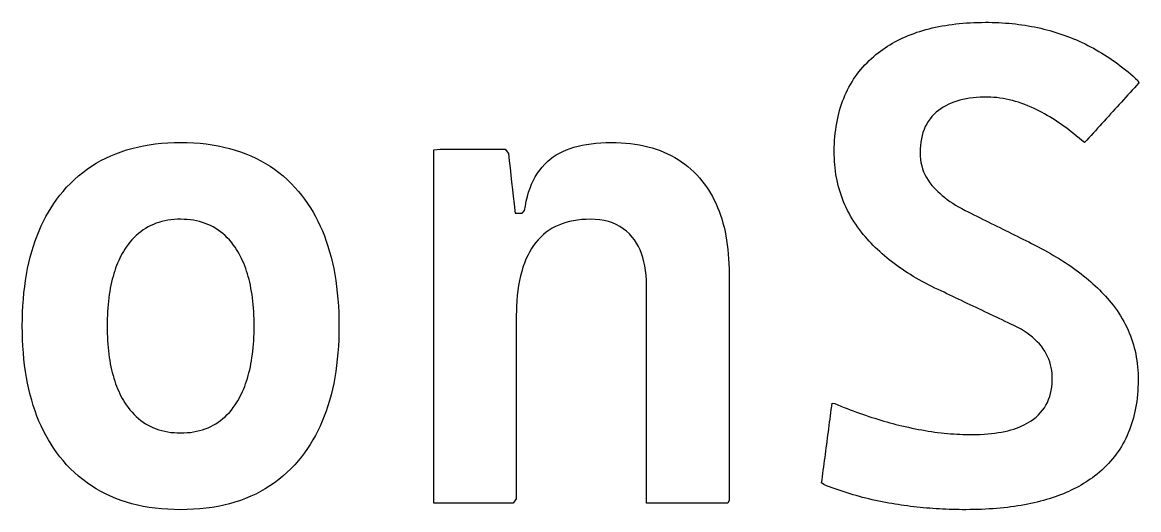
# Model space of a CAD drawing. Header units: millimetres. Extents: x 0 to 200, y 0 to 34.
# Drawn here: x 98.94 to 140.45, y 7.83 to 25.97 of the extents above; entities that cross this region are included whole.
import ezdxf

# ---------------------------------------------------------------- set-up
doc = ezdxf.new("R2010")
doc.units = ezdxf.units.MM
doc.layers.add('OUTLINE', color=7, linetype='Continuous')

msp = doc.modelspace()

# ---------------------------------------------------------------- linework, layer by layer
at = {"layer": 'OUTLINE'}
for points in [[(134.3164, 7.837), (134.1689, 7.8348), (134.0198, 7.8341), (133.8954, 7.8346), (133.7714, 7.8358), (133.6479, 7.838), (133.5248, 7.841), (133.4022, 7.8448), (133.28, 7.8495), (133.1583, 7.8551), (133.0371, 7.8615), (132.9162, 7.8687), (132.7959, 7.8768), (132.6759, 7.8858), (132.5565, 7.8956), (132.4374, 7.9063), (132.3188, 7.9178), (132.2007, 7.9302), (132.083, 7.9435), (131.9658, 7.9576), (131.849, 7.9725), (131.7327, 7.9883), (131.6168, 8.005), (131.5014, 8.0225), (131.3864, 8.0408), (131.2718, 8.0601), (131.1578, 8.0801), (131.033, 8.1032), (130.9079, 8.1274), (130.7838, 8.1526), (130.6609, 8.1787), (130.539, 8.2058), (130.4182, 8.2339), (130.2985, 8.2629), (130.1799, 8.2928), (130.0623, 8.3237), (129.9459, 8.3556), (129.8305, 8.3884), (129.7163, 8.4222), (129.6031, 8.4569), (129.4909, 8.4925), (129.3799, 8.5292), (129.27, 8.5667), (129.1611, 8.6052), (129.0534, 8.6447), (128.9467, 8.6852), (128.8411, 8.7265), (128.7366, 8.7689), (128.6584, 8.8282), (128.6741, 8.947), (128.6897, 9.0658), (128.7053, 9.1846), (128.721, 9.3034), (128.7366, 9.4222), (128.7523, 9.541), (128.7679, 9.6598), (128.7836, 9.7786), (128.7992, 9.8974), (128.8149, 10.0162), (128.8305, 10.135), (128.8462, 10.2538), (128.8618, 10.3726), (128.8774, 10.4914), (128.8931, 10.6102), (128.9087, 10.729), (128.9244, 10.8478), (128.94, 10.9666), (128.9557, 11.0854), (128.9713, 11.2043), (128.987, 11.3231), (129.0026, 11.4419), (129.0182, 11.5607), (129.0339, 11.6795), (129.0495, 11.7983), (129.1466, 11.7805), (129.2621, 11.7324), (129.3774, 11.6852), (129.4925, 11.6391), (129.6075, 11.594), (129.7222, 11.5499), (129.8368, 11.5068), (129.9512, 11.4646), (130.0655, 11.4235), (130.1795, 11.3834), (130.2934, 11.3443), (130.4071, 11.3062), (130.5206, 11.2691), (130.634, 11.233), (130.7471, 11.1979), (130.8601, 11.1638), (130.9729, 11.1308), (131.0855, 11.0987), (131.198, 11.0676), (131.3103, 11.0375), (131.4223, 11.0084), (131.5342, 10.9804), (131.646, 10.9533), (131.7604, 10.9266), (131.8858, 10.8985), (132.0104, 10.8718), (132.1344, 10.8465), (132.2577, 10.8225), (132.3803, 10.8), (132.5022, 10.7789), (132.6234, 10.7591), (132.744, 10.7407), (132.8639, 10.7238), (132.9831, 10.7082), (133.1016, 10.694), (133.2195, 10.6812), (133.3366, 10.6697), (133.4531, 10.6597), (133.5689, 10.6511), (133.684, 10.6438), (133.7985, 10.6379), (133.9122, 10.6335), (134.0253, 10.6304), (134.1377, 10.6287), (134.2605, 10.6284), (134.4097, 10.6306), (134.555, 10.6354), (134.6965, 10.6431), (134.8343, 10.6534), (134.9683, 10.6666), (135.0985, 10.6824), (135.2249, 10.7011), (135.3476, 10.7224), (135.4664, 10.7465), (135.5815, 10.7734), (135.6928, 10.803), (135.8003, 10.8354), (135.904, 10.8705), (136.0039, 10.9083), (136.1001, 10.9489), (136.1925, 10.9923), (136.2811, 11.0384), (136.3659, 11.0872), (136.4469, 11.1388), (136.5395, 11.2046), (136.6333, 11.2799), (136.7202, 11.3597), (136.8004, 11.4437), (136.8739, 11.5321), (136.9405, 11.6249), (137.0004, 11.722), (137.0536, 11.8234), (137.0999, 11.9292), (137.1395, 12.0394), (137.1723, 12.1538), (137.1984, 12.2727), (137.2177, 12.3958), (137.2302, 12.5233), (137.2359, 12.6552), (137.235, 12.7788), (137.2281, 12.8943), (137.2152, 13.0073), (137.1962, 13.1179), (137.1712, 13.2259), (137.1402, 13.3313), (137.1032, 13.4343), (137.0601, 13.5348), (137.0111, 13.6327), (136.956, 13.7281), (136.8949, 13.821), (136.8278, 13.9114), (136.7546, 13.9993), (136.6755, 14.0847), (136.5903, 14.1675), (136.4991, 14.2478), (136.4019, 14.3257), (136.2987, 14.401), (136.1894, 14.4738), (136.0741, 14.544), (135.9528, 14.6118), (135.8255, 14.677), (135.6981, 14.7376), (135.5898, 14.789), (135.4816, 14.8404), (135.3734, 14.8918), (135.2651, 14.9432), (135.1569, 14.9946), (135.0487, 15.0461), (134.9404, 15.0975), (134.8322, 15.1489), (134.7239, 15.2003), (134.6157, 15.2517), (134.5075, 15.3032), (134.3992, 15.3546), (134.291, 15.406), (134.1828, 15.4574), (134.0745, 15.5088), (133.9663, 15.5602), (133.858, 15.6117), (133.7498, 15.6631), (133.6416, 15.7145), (133.5333, 15.7659), (133.4251, 15.8173), (133.3169, 15.8688), (133.2086, 15.9202), (133.1004, 15.9716), (132.9921, 16.023), (132.8718, 16.0803), (132.7513, 16.1393), (132.6326, 16.1993), (132.5158, 16.2602), (132.4009, 16.322), (132.2879, 16.3847), (132.1767, 16.4483), (132.0674, 16.5128), (131.9601, 16.5783), (131.8546, 16.6446), (131.751, 16.7118), (131.6492, 16.78), (131.5494, 16.849), (131.4514, 16.919), (131.3553, 16.9898), (131.2611, 17.0616), (131.1688, 17.1343), (131.0784, 17.2079), (130.9899, 17.2824), (130.9032, 17.3578), (130.8184, 17.4341), (130.7355, 17.5113), (130.6545, 17.5894), (130.5754, 17.6684), (130.4981, 17.7484), (130.4228, 17.8292), (130.3493, 17.911), (130.2777, 17.9936), (130.208, 18.0772), (130.1402, 18.1616), (130.0672, 18.2564), (129.9953, 18.3545), (129.9263, 18.4538), (129.8601, 18.5542), (129.7968, 18.6556), (129.7363, 18.7582), (129.6787, 18.8619), (129.6239, 18.9667), (129.572, 19.0725), (129.523, 19.1795), (129.4768, 19.2876), (129.4335, 19.3968), (129.3931, 19.5071), (129.3555, 19.6184), (129.3207, 19.7309), (129.2889, 19.8445), (129.2598, 19.9592), (129.2337, 20.075), (129.2104, 20.1919), (129.19, 20.3099), (129.1724, 20.4289), (129.1577, 20.5491), (129.1458, 20.6704), (129.1368, 20.7928), (129.1307, 20.9163), (129.1274, 21.0409), (129.127, 21.1709), (129.1292, 21.3078), (129.1341, 21.4428), (129.1417, 21.5759), (129.1519, 21.7072), (129.1647, 21.8365), (129.1802, 21.964), (129.1983, 22.0897), (129.2191, 22.2134), (129.2425, 22.3353), (129.2686, 22.4553), (129.2973, 22.5735), (129.3286, 22.6897), (129.3626, 22.8041), (129.3992, 22.9166), (129.4385, 23.0272), (129.4805, 23.136), (129.525, 23.2429), (129.5723, 23.3479), (129.6221, 23.451), (129.6746, 23.5523), (129.7298, 23.6517), (129.7876, 23.7492), (129.848, 23.8448), (129.9111, 23.9386), (129.9768, 24.0305), (130.0452, 24.1205), (130.1162, 24.2086), (130.1899, 24.2949), (130.2662, 24.3793), (130.3451, 24.4618), (130.4267, 24.5425), (130.511, 24.6212), (130.5979, 24.6981), (130.6781, 24.7655), (130.76, 24.831), (130.8437, 24.8947), (130.9292, 24.9565), (131.0164, 25.0165), (131.1055, 25.0746), (131.1963, 25.1309), (131.2889, 25.1854), (131.3832, 25.238), (131.4793, 25.2888), (131.5772, 25.3377), (131.6769, 25.3848), (131.7784, 25.4301), (131.8816, 25.4736), (131.9866, 25.5152), (132.0934, 25.5549), (132.2019, 25.5928), (132.3123, 25.6289), (132.4244, 25.6632), (132.5382, 25.6956), (132.6539, 25.7262), (132.7713, 25.7549), (132.8905, 25.7818), (133.0115, 25.8068), (133.1343, 25.8301), (133.2588, 25.8514), (133.3851, 25.871), (133.5132, 25.8887), (133.643, 25.9045), (133.7746, 25.9186), (133.908, 25.9308), (134.0432, 25.9411), (134.1802, 25.9496), (134.3189, 25.9563), (134.4594, 25.9611), (134.6017, 25.9641), (134.7457, 25.9653), (134.8752, 25.9647), (135.0015, 25.9626), (135.1271, 25.9589), (135.2519, 25.9536), (135.3759, 25.9467), (135.4992, 25.9383), (135.6218, 25.9283), (135.7436, 25.9167), (135.8646, 25.9035), (135.9848, 25.8888), (136.1043, 25.8725), (136.2231, 25.8547), (136.3411, 25.8352), (136.4583, 25.8142), (136.5747, 25.7917), (136.6904, 25.7675), (136.8054, 25.7418), (136.9196, 25.7145), (137.033, 25.6857), (137.1457, 25.6552), (137.2576, 25.6232), (137.3687, 25.5896), (137.4791, 25.5545), (137.5887, 25.5178), (137.6976, 25.4795), (137.8057, 25.4396), (137.9138, 25.3979), (138.0227, 25.3539), (138.1309, 25.3083), (138.2384, 25.2609), (138.3452, 25.2119), (138.4512, 25.1612), (138.5565, 25.1089), (138.6612, 25.0548), (138.765, 24.9991), (138.8682, 24.9417), (138.9707, 24.8827), (139.0724, 24.8219), (139.1734, 24.7595), (139.2737, 24.6954), (139.3733, 24.6296), (139.4721, 24.5621), (139.5703, 24.493), (139.6677, 24.4222), (139.7644, 24.3497), (139.8604, 24.2756), (139.9557, 24.1997), (140.0502, 24.1222), (140.144, 24.043), (140.2372, 23.9622), (140.3295, 23.8796), (140.4212, 23.7954), (140.4468, 23.7086), (140.3663, 23.6198), (140.2858, 23.5311), (140.2054, 23.4423), (140.1249, 23.3535), (140.0444, 23.2647), (139.9639, 23.1759), (139.8834, 23.0872), (139.8029, 22.9984), (139.7224, 22.9096), (139.6419, 22.8208), (139.5615, 22.7321), (139.481, 22.6433), (139.4005, 22.5545), (139.32, 22.4657), (139.2395, 22.377), (139.159, 22.2882), (139.0785, 22.1994), (138.998, 22.1106), (138.9176, 22.0219), (138.8371, 21.9331), (138.7566, 21.8443), (138.6761, 21.7555), (138.5956, 21.6668), (138.5151, 21.578), (138.4346, 21.4892), (138.3349, 21.564), (138.2339, 21.6503), (138.1332, 21.7342), (138.0328, 21.8158), (137.9327, 21.8951), (137.833, 21.972), (137.7335, 22.0466), (137.6344, 22.1188), (137.5355, 22.1887), (137.437, 22.2562), (137.3388, 22.3214), (137.2409, 22.3843), (137.1434, 22.4448), (137.0461, 22.503), (136.9491, 22.5588), (136.8525, 22.6123), (136.7562, 22.6635), (136.6602, 22.7123), (136.5629, 22.7595), (136.4469, 22.8126), (136.331, 22.8622), (136.2152, 22.9082), (136.0994, 22.9506), (135.9836, 22.9895), (135.8679, 23.0249), (135.7523, 23.0567), (135.6367, 23.0849), (135.5212, 23.1096), (135.4057, 23.1308), (135.2902, 23.1483), (135.1748, 23.1624), (135.0595, 23.1728), (134.9442, 23.1798), (134.829, 23.1831), (134.6977, 23.1829), (134.5567, 23.1786), (134.4198, 23.1702), (134.2868, 23.1577), (134.1579, 23.1411), (134.0331, 23.1205), (133.9122, 23.0958), (133.7955, 23.067), (133.6827, 23.0341), (133.574, 22.9971), (133.4693, 22.956), (133.3687, 22.9109), (133.2721, 22.8616), (133.1796, 22.8083), (133.0911, 22.7509), (133.0066, 22.6894), (132.9219, 22.6201), (132.8382, 22.5422), (132.7608, 22.4596), (132.6896, 22.3725), (132.6246, 22.2807), (132.5659, 22.1843), (132.5134, 22.0833), (132.4672, 21.9777), (132.4272, 21.8674), (132.3935, 21.7525), (132.366, 21.633), (132.3447, 21.5089), (132.3297, 21.3802), (132.3209, 21.2468), (132.3184, 21.1102), (132.3226, 20.9864), (132.3341, 20.8652), (132.3527, 20.7468), (132.3785, 20.6312), (132.4115, 20.5182), (132.4516, 20.408), (132.4989, 20.3005), (132.5534, 20.1958), (132.6151, 20.0937), (132.684, 19.9944), (132.7599, 19.898), (132.8282, 19.8195), (132.9009, 19.7422), (132.978, 19.666), (133.0595, 19.5911), (133.1454, 19.5173), (133.2357, 19.4448), (133.3303, 19.3734), (133.4294, 19.3032), (133.5329, 19.2342), (133.6407, 19.1664), (133.753, 19.0998), (133.8696, 19.0343), (133.9907, 18.9701), (134.1035, 18.9133), (134.2108, 18.86), (134.3181, 18.8066), (134.4254, 18.7532), (134.5327, 18.6998), (134.64, 18.6465), (134.7473, 18.5931), (134.8546, 18.5397), (134.9619, 18.4864), (135.0691, 18.433), (135.1764, 18.3796), (135.2837, 18.3263), (135.391, 18.2729), (135.4983, 18.2195), (135.6056, 18.1661), (135.7129, 18.1128), (135.8202, 18.0594), (135.9275, 18.006), (136.0347, 17.9527), (136.142, 17.8993), (136.2493, 17.8459), (136.3566, 17.7926), (136.4639, 17.7392), (136.5815, 17.6804), (136.7036, 17.618), (136.8239, 17.5549), (136.9422, 17.4912), (137.0586, 17.4269), (137.1731, 17.362), (137.2858, 17.2964), (137.3965, 17.2302), (137.5053, 17.1634), (137.6122, 17.096), (137.7173, 17.0279), (137.8204, 16.9592), (137.9216, 16.8899), (138.021, 16.82), (138.1184, 16.7494), (138.2139, 16.6783), (138.3076, 16.6065), (138.3993, 16.534), (138.4891, 16.461), (138.577, 16.3873), (138.6631, 16.313), (138.7472, 16.2381), (138.8294, 16.1626), (138.9098, 16.0864), (138.9882, 16.0096), (139.0648, 15.9322), (139.1394, 15.8542), (139.2121, 15.7755), (139.283, 15.6962), (139.3519, 15.6163), (139.4195, 15.535), (139.4964, 15.4385), (139.5703, 15.3408), (139.6411, 15.242), (139.7088, 15.1421), (139.7735, 15.041), (139.8352, 14.9387), (139.8938, 14.8353), (139.9493, 14.7308), (140.0018, 14.6252), (140.0513, 14.5184), (140.0977, 14.4104), (140.141, 14.3013), (140.1813, 14.1911), (140.2186, 14.0797), (140.2528, 13.9672), (140.2839, 13.8536), (140.312, 13.7388), (140.3371, 13.6228), (140.3591, 13.5058), (140.378, 13.3875), (140.3939, 13.2682), (140.4068, 13.1477), (140.4166, 13.026), (140.4234, 12.9033), (140.4271, 12.7793), (140.4278, 12.6508), (140.4256, 12.5144), (140.4207, 12.3799), (140.413, 12.2473), (140.4025, 12.1166), (140.3893, 11.9878), (140.3734, 11.8609), (140.3546, 11.7359), (140.3332, 11.6129), (140.3089, 11.4917), (140.2819, 11.3725), (140.2521, 11.2551), (140.2196, 11.1397), (140.1843, 11.0262), (140.1462, 10.9146), (140.1054, 10.8049), (140.0618, 10.6972), (140.0155, 10.5913), (139.9664, 10.4873), (139.9145, 10.3853), (139.8599, 10.2851), (139.8025, 10.1869), (139.7424, 10.0906), (139.6795, 9.9962), (139.6138, 9.9037), (139.5454, 9.8131), (139.4742, 9.7244), (139.4003, 9.6377), (139.3236, 9.5528), (139.2441, 9.4699), (139.1619, 9.3889), (139.0769, 9.3097), (138.9891, 9.2325), (138.8986, 9.1572), (138.8053, 9.0838), (138.7248, 9.0237), (138.6444, 8.9663), (138.5624, 8.9104), (138.4785, 8.856), (138.393, 8.8029), (138.3058, 8.7512), (138.2168, 8.701), (138.1261, 8.6522), (138.0337, 8.6047), (137.9396, 8.5587), (137.8438, 8.5142), (137.7462, 8.471), (137.6469, 8.4292), (137.5459, 8.3889), (137.4432, 8.35), (137.3387, 8.3125), (137.2326, 8.2764), (137.1247, 8.2417), (137.0151, 8.2085), (136.9038, 8.1766), (136.7908, 8.1462), (136.676, 8.1172), (136.5595, 8.0896), (136.4413, 8.0634), (136.3214, 8.0386), (136.1998, 8.0153), (136.0764, 7.9933), (135.9514, 7.9728), (135.8246, 7.9537), (135.696, 7.936), (135.5658, 7.9197), (135.4339, 7.9049), (135.3002, 7.8914), (135.1648, 7.8794), (135.0277, 7.8688), (134.8889, 7.8596), (134.7483, 7.8518), (134.6061, 7.8454), (134.4621, 7.8405)], [(105.0677, 7.8376), (104.8235, 7.8341), (104.5801, 7.8376), (104.3415, 7.848), (104.1078, 7.8653), (103.8789, 7.8895), (103.6548, 7.9206), (103.4355, 7.9587), (103.2211, 8.0037), (103.0115, 8.0556), (102.8067, 8.1144), (102.6067, 8.1801), (102.4116, 8.2528), (102.2213, 8.3324), (102.0359, 8.4189), (101.8552, 8.5123), (101.6794, 8.6127), (101.5085, 8.7199), (101.3423, 8.8341), (101.181, 8.9552), (101.0246, 9.0832), (100.8729, 9.2182), (100.7261, 9.36), (100.5841, 9.5088), (100.4506, 9.6603), (100.3318, 9.8055), (100.2179, 9.9552), (100.1089, 10.1096), (100.0047, 10.2686), (99.9054, 10.4322), (99.8109, 10.6003), (99.7213, 10.7731), (99.6365, 10.9504), (99.5565, 11.1324), (99.4815, 11.319), (99.4112, 11.5101), (99.3458, 11.7058), (99.2853, 11.9062), (99.2296, 12.1111), (99.1788, 12.3207), (99.1328, 12.5348), (99.0917, 12.7535), (99.0554, 12.9768), (99.0239, 13.2047), (98.9973, 13.4373), (98.9756, 13.6744), (98.9587, 13.9161), (98.9467, 14.1624), (98.9395, 14.4133), (98.9371, 14.6688), (98.9396, 14.9248), (98.947, 15.1761), (98.9592, 15.4228), (98.9762, 15.6649), (98.998, 15.9023), (99.0247, 16.1351), (99.0563, 16.3632), (99.0926, 16.5867), (99.1338, 16.8055), (99.1799, 17.0197), (99.2308, 17.2293), (99.2865, 17.4342), (99.3471, 17.6344), (99.4125, 17.8301), (99.4827, 18.021), (99.5578, 18.2074), (99.6377, 18.389), (99.7224, 18.5661), (99.812, 18.7385), (99.9064, 18.9062), (100.0057, 19.0693), (100.1098, 19.2278), (100.2188, 19.3816), (100.3325, 19.5307), (100.4512, 19.6753), (100.5848, 19.8263), (100.7269, 19.9746), (100.8738, 20.116), (101.0256, 20.2506), (101.1822, 20.3782), (101.3437, 20.4989), (101.51, 20.6128), (101.6811, 20.7197), (101.857, 20.8197), (102.0378, 20.9128), (102.2235, 20.999), (102.4139, 21.0783), (102.6092, 21.1507), (102.8093, 21.2161), (103.0143, 21.2747), (103.2241, 21.3264), (103.4388, 21.3711), (103.6582, 21.409), (103.8825, 21.4399), (104.1117, 21.464), (104.3457, 21.4811), (104.5845, 21.4914), (104.8282, 21.4947), (105.0723, 21.4911), (105.3116, 21.4806), (105.5461, 21.4633), (105.7756, 21.4391), (106.0002, 21.4079), (106.2199, 21.3699), (106.4347, 21.325), (106.6447, 21.2733), (106.8497, 21.2146), (107.0499, 21.149), (107.2451, 21.0766), (107.4355, 20.9972), (107.6209, 20.911), (107.8015, 20.8179), (107.9772, 20.7179), (108.148, 20.611), (108.3139, 20.4973), (108.4749, 20.3766), (108.631, 20.2491), (108.7822, 20.1146), (108.9285, 19.9733), (109.0699, 19.8251), (109.2028, 19.6743), (109.3209, 19.5297), (109.4343, 19.3804), (109.5428, 19.2265), (109.6465, 19.0679), (109.7454, 18.9047), (109.8394, 18.7368), (109.9287, 18.5643), (110.0131, 18.3871), (110.0926, 18.2053), (110.1674, 18.0188), (110.2373, 17.8277), (110.3024, 17.632), (110.3627, 17.4316), (110.4182, 17.2265), (110.4688, 17.0168), (110.5146, 16.8024), (110.5556, 16.5834), (110.5918, 16.3597), (110.6231, 16.1314), (110.6497, 15.8985), (110.6714, 15.6609), (110.6882, 15.4186), (110.7003, 15.1717), (110.7075, 14.9201), (110.7099, 14.6639), (110.7075, 14.4084), (110.7002, 14.1575), (110.6882, 13.9112), (110.6712, 13.6694), (110.6495, 13.4323), (110.6229, 13.1998), (110.5914, 12.9719), (110.5552, 12.7485), (110.5141, 12.5298), (110.4681, 12.3157), (110.4173, 12.1062), (110.3617, 11.9012), (110.3013, 11.7009), (110.236, 11.5052), (110.1659, 11.3141), (110.091, 11.1275), (110.0112, 10.9456), (109.9266, 10.7683), (109.8371, 10.5956), (109.7428, 10.4275), (109.6437, 10.264), (109.5397, 10.105), (109.4309, 9.9507), (109.3173, 9.801), (109.1989, 9.6559), (109.0654, 9.5043), (108.9239, 9.3559), (108.7775, 9.2144), (108.6263, 9.0799), (108.4701, 8.9522), (108.3091, 8.8314), (108.1432, 8.7175), (107.9723, 8.6106), (107.7966, 8.5105), (107.616, 8.4173), (107.4306, 8.331), (107.2402, 8.2517), (107.0449, 8.1792), (106.8448, 8.1136), (106.6398, 8.055), (106.4298, 8.0032), (106.215, 7.9584), (105.9953, 7.9204), (105.7708, 7.8893), (105.5413, 7.8652), (105.3069, 7.8479)], [(117.3043, 14.3978), (117.3043, 14.1297), (117.3043, 13.8616), (117.3043, 13.5935), (117.3043, 13.3254), (117.3043, 13.0574), (117.3043, 12.7893), (117.3043, 12.5212), (117.3043, 12.2531), (117.3043, 11.985), (117.3043, 11.717), (117.3043, 11.4489), (117.3043, 11.1808), (117.3043, 10.9127), (117.3043, 10.6446), (117.3043, 10.3766), (117.3043, 10.1085), (117.3043, 9.8404), (117.3043, 9.5723), (117.3043, 9.3042), (117.3043, 9.0362), (117.3043, 8.7681), (117.3043, 8.5), (117.3043, 8.2319), (117.1857, 8.0825), (116.9176, 8.0825), (116.6496, 8.0825), (116.3815, 8.0825), (116.1134, 8.0825), (115.8453, 8.0825), (115.5772, 8.0825), (115.3091, 8.0825), (115.0411, 8.0825), (114.773, 8.0825), (114.5049, 8.0825), (114.2368, 8.0825), (114.2368, 8.3506), (114.2368, 8.6186), (114.2368, 8.8867), (114.2368, 9.1548), (114.2368, 9.4229), (114.2368, 9.691), (114.2368, 9.959), (114.2368, 10.2271), (114.2368, 10.4952), (114.2368, 10.7633), (114.2368, 11.0314), (114.2368, 11.2994), (114.2368, 11.5675), (114.2368, 11.8356), (114.2368, 12.1037), (114.2368, 12.3718), (114.2368, 12.6398), (114.2368, 12.9079), (114.2368, 13.176), (114.2368, 13.4441), (114.2368, 13.7122), (114.2368, 13.9802), (114.2368, 14.2483), (114.2368, 14.5164), (114.2368, 14.7845), (114.2368, 15.0526), (114.2368, 15.3206), (114.2368, 15.5887), (114.2368, 15.8568), (114.2368, 16.1249), (114.2368, 16.393), (114.2368, 16.661), (114.2368, 16.9291), (114.2368, 17.1972), (114.2368, 17.4653), (114.2368, 17.7334), (114.2368, 18.0014), (114.2368, 18.2695), (114.2368, 18.5376), (114.2368, 18.8057), (114.2368, 19.0738), (114.2368, 19.3419), (114.2368, 19.6099), (114.2368, 19.878), (114.2368, 20.1461), (114.2368, 20.4142), (114.2368, 20.6823), (114.2368, 20.9503), (114.2368, 21.2184), (114.477, 21.2463), (114.7451, 21.2463), (115.0132, 21.2463), (115.2812, 21.2463), (115.5493, 21.2463), (115.8174, 21.2463), (116.0855, 21.2463), (116.3536, 21.2463), (116.6216, 21.2463), (116.8897, 21.2463), (117.0121, 21.0835), (117.0419, 20.8171), (117.0716, 20.5507), (117.1013, 20.2842), (117.131, 20.0178), (117.1608, 19.7514), (117.1905, 19.485), (117.2202, 19.2185), (117.2499, 18.9521), (117.26, 18.8619), (117.3685, 18.8619), (117.5273, 18.8619), (117.6144, 18.9602), (117.642, 19.1416), (117.6759, 19.3162), (117.7161, 19.4839), (117.7626, 19.6449), (117.8154, 19.799), (117.8745, 19.9464), (117.9399, 20.087), (118.0116, 20.2207), (118.0896, 20.3477), (118.1739, 20.4678), (118.2645, 20.5812), (118.3614, 20.6878), (118.4646, 20.7875), (118.5701, 20.8773), (118.6764, 20.9567), (118.7891, 21.0306), (118.9082, 21.0991), (119.0337, 21.1621), (119.1656, 21.2196), (119.3039, 21.2717), (119.4486, 21.3183), (119.5997, 21.3595), (119.7571, 21.3952), (119.921, 21.4254), (120.0913, 21.4502), (120.2679, 21.4695), (120.451, 21.4834), (120.6404, 21.4917), (120.8362, 21.4947), (121.0203, 21.4924), (121.2001, 21.4851), (121.3762, 21.4728), (121.5486, 21.4555), (121.7172, 21.4332), (121.8822, 21.4059), (122.0434, 21.3736), (122.2009, 21.3364), (122.3547, 21.2941), (122.5047, 21.2468), (122.651, 21.1946), (122.7936, 21.1373), (122.9325, 21.0751), (123.0677, 21.0079), (123.1991, 20.9356), (123.3268, 20.8584), (123.4508, 20.7762), (123.5711, 20.689), (123.6877, 20.5968), (123.8005, 20.4996), (123.9096, 20.3974), (124.015, 20.2902), (124.1136, 20.1816), (124.2044, 20.0735), (124.2913, 19.9618), (124.3743, 19.8466), (124.4534, 19.7278), (124.5285, 19.6054), (124.5998, 19.4795), (124.6672, 19.35), (124.7306, 19.2169), (124.7902, 19.0803), (124.8458, 18.9401), (124.8976, 18.7963), (124.9454, 18.649), (124.9893, 18.4981), (125.0294, 18.3437), (125.0655, 18.1856), (125.0977, 18.024), (125.126, 17.8589), (125.1504, 17.6901), (125.1709, 17.5179), (125.1875, 17.342), (125.2002, 17.1626), (125.2089, 16.9796), (125.2138, 16.793), (125.2149, 16.6112), (125.2149, 16.4523), (125.2149, 16.2935), (125.2149, 16.1346), (125.2149, 15.9758), (125.2149, 15.8169), (125.2149, 15.6581), (125.2149, 15.4992), (125.2149, 15.3404), (125.2149, 15.1815), (125.2149, 15.0227), (125.2149, 14.8638), (125.2149, 14.705), (125.2149, 14.5461), (125.2149, 14.3873), (125.2149, 14.2284), (125.2149, 14.0696), (125.2149, 13.9107), (125.2149, 13.7519), (125.2149, 13.593), (125.2149, 13.4342), (125.2149, 13.2753), (125.2149, 13.1165), (125.2149, 12.9576), (125.2149, 12.7988), (125.2149, 12.64), (125.2149, 12.4811), (125.2149, 12.3223), (125.2149, 12.1634), (125.2149, 12.0046), (125.2149, 11.8457), (125.2149, 11.6869), (125.2149, 11.528), (125.2149, 11.3692), (125.2149, 11.2103), (125.2149, 11.0515), (125.2149, 10.8926), (125.2149, 10.7338), (125.2149, 10.5749), (125.2149, 10.4161), (125.2149, 10.2572), (125.2149, 10.0984), (125.2149, 9.9395), (125.2149, 9.7807), (125.2149, 9.6218), (125.2149, 9.463), (125.2149, 9.3041), (125.2149, 9.1453), (125.2149, 8.9864), (125.2149, 8.8276), (125.2149, 8.6688), (125.2149, 8.5099), (125.2149, 8.3511), (125.2149, 8.1922), (125.1658, 8.0825), (125.0069, 8.0825), (124.8481, 8.0825), (124.6892, 8.0825), (124.5304, 8.0825), (124.3715, 8.0825), (124.2127, 8.0825), (124.0538, 8.0825), (123.895, 8.0825), (123.7361, 8.0825), (123.5773, 8.0825), (123.4184, 8.0825), (123.2596, 8.0825), (123.1007, 8.0825), (122.9419, 8.0825), (122.7831, 8.0825), (122.6242, 8.0825), (122.4654, 8.0825), (122.3065, 8.0825), (122.1477, 8.0825), (122.1477, 8.2413), (122.1477, 8.4002), (122.1477, 8.559), (122.1477, 8.7179), (122.1477, 8.8767), (122.1477, 9.0356), (122.1477, 9.1944), (122.1477, 9.3533), (122.1477, 9.5121), (122.1477, 9.671), (122.1477, 9.8298), (122.1477, 9.9887), (122.1477, 10.1475), (122.1477, 10.3063), (122.1477, 10.4652), (122.1477, 10.624), (122.1477, 10.7829), (122.1477, 10.9417), (122.1477, 11.1006), (122.1477, 11.2594), (122.1477, 11.4183), (122.1477, 11.5771), (122.1477, 11.736), (122.1477, 11.8948), (122.1477, 12.0537), (122.1477, 12.2125), (122.1477, 12.3714), (122.1477, 12.5302), (122.1477, 12.6891), (122.1477, 12.8479), (122.1477, 13.0068), (122.1477, 13.1656), (122.1477, 13.3245), (122.1477, 13.4833), (122.1477, 13.6422), (122.1477, 13.801), (122.1477, 13.9599), (122.1477, 14.1187), (122.1477, 14.2775), (122.1477, 14.4364), (122.1477, 14.5952), (122.1477, 14.7541), (122.1477, 14.9129), (122.1477, 15.0718), (122.1477, 15.2306), (122.1477, 15.3895), (122.1477, 15.5483), (122.1477, 15.7072), (122.1477, 15.866), (122.1477, 16.0249), (122.1475, 16.1899), (122.1426, 16.3785), (122.1305, 16.5599), (122.1112, 16.734), (122.0847, 16.901), (122.051, 17.0608), (122.0101, 17.2133), (121.962, 17.3587), (121.9067, 17.4969), (121.8443, 17.6279), (121.7746, 17.7517), (121.6977, 17.8683), (121.6136, 17.9777), (121.512, 18.0905), (121.4012, 18.1944), (121.2829, 18.2874), (121.1569, 18.3695), (121.0235, 18.4406), (120.8824, 18.5009), (120.7338, 18.5502), (120.5777, 18.5886), (120.414, 18.616), (120.2427, 18.6326), (120.0639, 18.6382), (119.8984, 18.6349), (119.7382, 18.6249), (119.5831, 18.6081), (119.4331, 18.5845), (119.2883, 18.5542), (119.1485, 18.5171), (119.0138, 18.4733), (118.8843, 18.4227), (118.7598, 18.3653), (118.6405, 18.3012), (118.5262, 18.2303), (118.4171, 18.1526), (118.3131, 18.0682), (118.2141, 17.9771), (118.1203, 17.8792), (118.0316, 17.7745), (117.948, 17.663), (117.8695, 17.5448), (117.7961, 17.4199), (117.7278, 17.2881), (117.6646, 17.1497), (117.6065, 17.0044), (117.5535, 16.8524), (117.5056, 16.6936), (117.4628, 16.5281), (117.4252, 16.3558), (117.3926, 16.1768), (117.3651, 15.991), (117.3428, 15.7984), (117.3255, 15.5991), (117.3134, 15.393), (117.3063, 15.1801), (117.3043, 15.1197), (117.3043, 14.9339), (117.3043, 14.6658)], [(104.7001, 10.6927), (104.8235, 10.6903), (104.9477, 10.6927), (105.0692, 10.6998), (105.1878, 10.7116), (105.3037, 10.7281), (105.4168, 10.7493), (105.5272, 10.7752), (105.6347, 10.8059), (105.7395, 10.8413), (105.8416, 10.8814), (105.9408, 10.9262), (106.0373, 10.9758), (106.1311, 11.03), (106.222, 11.089), (106.3102, 11.1527), (106.3956, 11.2211), (106.4783, 11.2942), (106.5582, 11.3721), (106.6353, 11.4546), (106.7096, 11.5419), (106.7812, 11.6339), (106.8495, 11.7299), (106.9008, 11.8078), (106.9502, 11.8881), (106.9976, 11.9708), (107.0431, 12.0558), (107.0867, 12.1431), (107.1283, 12.2329), (107.168, 12.325), (107.2058, 12.4194), (107.2416, 12.5162), (107.2755, 12.6154), (107.3075, 12.7169), (107.3375, 12.8208), (107.3656, 12.927), (107.3918, 13.0356), (107.416, 13.1465), (107.4383, 13.2598), (107.4586, 13.3755), (107.477, 13.4935), (107.4935, 13.6139), (107.5081, 13.7366), (107.5207, 13.8617), (107.5313, 13.9892), (107.5401, 14.119), (107.5469, 14.2512), (107.5518, 14.3857), (107.5547, 14.5226), (107.5557, 14.6618), (107.5548, 14.8016), (107.5519, 14.9391), (107.5471, 15.0741), (107.5403, 15.2068), (107.5316, 15.337), (107.521, 15.4649), (107.5084, 15.5904), (107.4939, 15.7134), (107.4774, 15.8341), (107.459, 15.9524), (107.4386, 16.0683), (107.4164, 16.1817), (107.3921, 16.2928), (107.366, 16.4015), (107.3378, 16.5078), (107.3078, 16.6117), (107.2758, 16.7132), (107.2419, 16.8123), (107.206, 16.909), (107.1682, 17.0033), (107.1284, 17.0953), (107.0867, 17.1848), (107.0431, 17.2719), (106.9975, 17.3566), (106.95, 17.439), (106.9005, 17.5189), (106.8491, 17.5964), (106.782, 17.6902), (106.7099, 17.7825), (106.6352, 17.8701), (106.5577, 17.953), (106.4775, 18.0312), (106.3946, 18.1046), (106.309, 18.1733), (106.2207, 18.2372), (106.1296, 18.2965), (106.0359, 18.351), (105.9394, 18.4007), (105.8403, 18.4458), (105.7384, 18.4861), (105.6339, 18.5216), (105.5266, 18.5525), (105.4166, 18.5786), (105.3039, 18.6), (105.1885, 18.6166), (105.0704, 18.6285), (104.9496, 18.6357), (104.826, 18.6382), (104.7024, 18.6359), (104.5815, 18.6289), (104.4632, 18.6172), (104.3477, 18.6007), (104.2349, 18.5795), (104.1248, 18.5536), (104.0174, 18.5229), (103.9127, 18.4876), (103.8108, 18.4474), (103.7115, 18.4026), (103.615, 18.353), (103.5211, 18.2987), (103.43, 18.2397), (103.3416, 18.1759), (103.2558, 18.1074), (103.1728, 18.0342), (103.0925, 17.9562), (103.0149, 17.8735), (102.94, 17.7861), (102.8679, 17.694), (102.8001, 17.5995), (102.7486, 17.522), (102.699, 17.4422), (102.6514, 17.36), (102.6058, 17.2753), (102.5621, 17.1883), (102.5203, 17.0989), (102.4804, 17.007), (102.4425, 16.9128), (102.4066, 16.8162), (102.3726, 16.7172), (102.3405, 16.6158), (102.3104, 16.512), (102.2822, 16.4058), (102.2559, 16.2972), (102.2316, 16.1862), (102.2093, 16.0728), (102.1889, 15.957), (102.1704, 15.8389), (102.1538, 15.7183), (102.1392, 15.5953), (102.1266, 15.4699), (102.1158, 15.3422), (102.1071, 15.212), (102.1002, 15.0794), (102.0953, 14.9445), (102.0924, 14.8071), (102.0914, 14.6674), (102.0923, 14.5281), (102.0952, 14.3913), (102.1, 14.2567), (102.1068, 14.1246), (102.1155, 13.9947), (102.1262, 13.8673), (102.1388, 13.7422), (102.1534, 13.6194), (102.1699, 13.499), (102.1884, 13.381), (102.2088, 13.2653), (102.2312, 13.1519), (102.2555, 13.0409), (102.2818, 12.9323), (102.31, 12.826), (102.3402, 12.7221), (102.3723, 12.6206), (102.4064, 12.5213), (102.4424, 12.4245), (102.4803, 12.33), (102.5202, 12.2378), (102.5621, 12.148), (102.6059, 12.0606), (102.6517, 11.9755), (102.6994, 11.8928), (102.7491, 11.8124), (102.8007, 11.7344), (102.8686, 11.6392), (102.9407, 11.5467), (103.0155, 11.4589), (103.093, 11.3759), (103.1732, 11.2976), (103.2561, 11.2241), (103.3417, 11.1553), (103.43, 11.0912), (103.521, 11.0319), (103.6147, 10.9774), (103.7111, 10.9275), (103.8102, 10.8825), (103.912, 10.8421), (104.0164, 10.8066), (104.1236, 10.7757), (104.2335, 10.7496), (104.3461, 10.7283), (104.4614, 10.7117), (104.5794, 10.6998)]]:
    msp.add_lwpolyline(points, close=True, dxfattribs=at)

doc.saveas('drawing.dxf')
